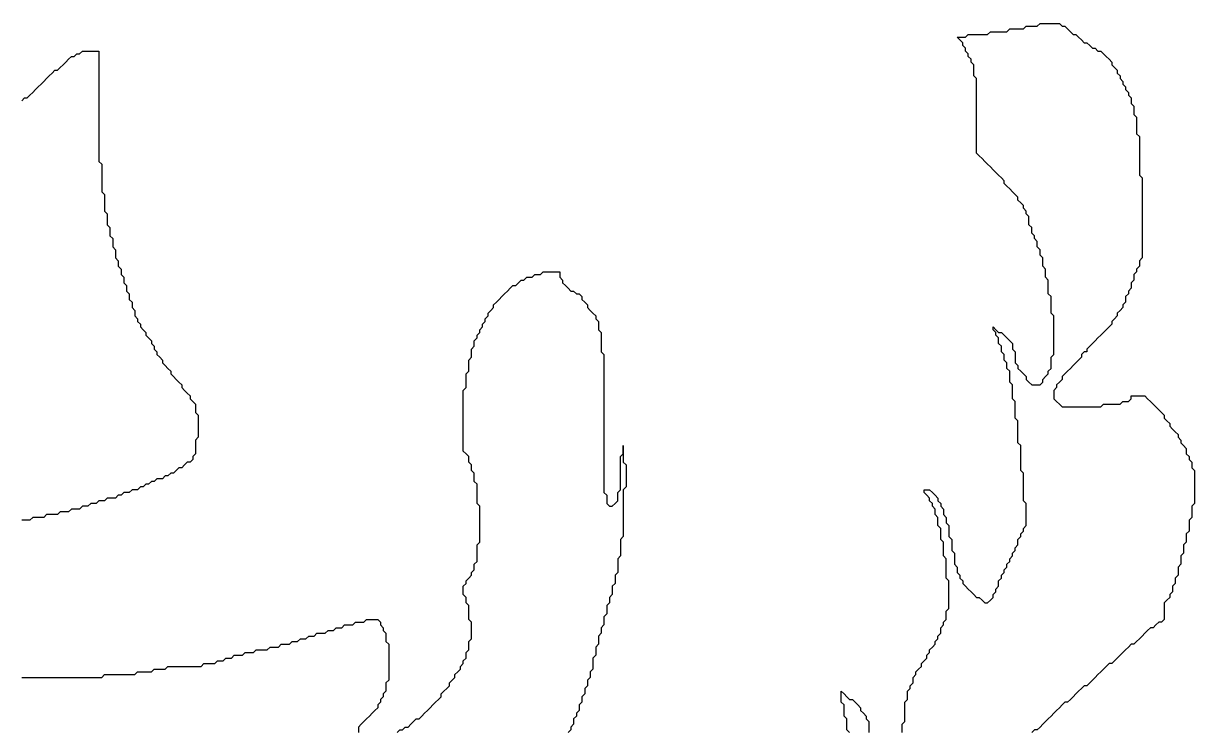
# Model space of a CAD drawing. Extents: x -0.87 to 0.87, y -0.9 to 0.9.
# Drawn here: x -0.048 to 0.548, y -0.539 to -0.177 of the extents above; entities that cross this region are included whole.
import ezdxf

# ---------------------------------------------------------------- set-up
doc = ezdxf.new("R2010")
doc.units = 0

msp = doc.modelspace()

# ---------------------------------------------------------------- linework, layer by layer
for points in [[(0.399375, -0.538594), (0.399375, -0.537187), (0.399375, -0.535781), (0.399375, -0.534375), (0.400781, -0.532969), (0.400781, -0.531562), (0.400781, -0.530156), (0.400781, -0.52875), (0.400781, -0.527344), (0.400781, -0.525937), (0.400781, -0.524531), (0.400781, -0.523125), (0.402187, -0.521719), (0.402187, -0.520312), (0.402187, -0.518906), (0.402187, -0.5175), (0.403594, -0.516094), (0.403594, -0.514687), (0.405, -0.513281), (0.405, -0.511875), (0.405, -0.510469), (0.406406, -0.509062), (0.406406, -0.507656), (0.407812, -0.50625), (0.409219, -0.504844), (0.409219, -0.503437), (0.410625, -0.502031), (0.412031, -0.500625), (0.412031, -0.499219), (0.413437, -0.497812), (0.413437, -0.496406), (0.414844, -0.495), (0.41625, -0.493594), (0.41625, -0.492188), (0.417656, -0.490781), (0.417656, -0.489375), (0.419063, -0.487969), (0.419063, -0.486563), (0.419063, -0.485156), (0.420469, -0.48375), (0.420469, -0.482344), (0.421875, -0.480937), (0.421875, -0.479531), (0.421875, -0.478125), (0.421875, -0.476719), (0.423281, -0.475312), (0.423281, -0.473906), (0.423281, -0.4725), (0.423281, -0.471094), (0.423281, -0.469687), (0.423281, -0.468281), (0.423281, -0.466875), (0.423281, -0.465469), (0.423281, -0.464062), (0.423281, -0.462656), (0.423281, -0.46125), (0.421875, -0.459844), (0.421875, -0.458437), (0.421875, -0.457031), (0.421875, -0.455625), (0.421875, -0.454219), (0.421875, -0.452813), (0.421875, -0.451406), (0.421875, -0.45), (0.420469, -0.448594), (0.420469, -0.447187), (0.420469, -0.445781), (0.420469, -0.444375), (0.420469, -0.442969), (0.420469, -0.441562), (0.419063, -0.440156), (0.419063, -0.43875), (0.419063, -0.437344), (0.419063, -0.435937), (0.419063, -0.434531), (0.417656, -0.433125), (0.417656, -0.431719), (0.417656, -0.430312), (0.417656, -0.428906), (0.41625, -0.4275), (0.41625, -0.426094), (0.41625, -0.424687), (0.414844, -0.423281), (0.414844, -0.421875), (0.413437, -0.420469), (0.413437, -0.419063), (0.412031, -0.417656), (0.410625, -0.41625), (0.410625, -0.414844), (0.412031, -0.414844), (0.413437, -0.414844), (0.414844, -0.41625), (0.41625, -0.417656), (0.417656, -0.419063), (0.417656, -0.420469), (0.419063, -0.421875), (0.419063, -0.423281), (0.420469, -0.424687), (0.420469, -0.426094), (0.420469, -0.4275), (0.421875, -0.428906), (0.421875, -0.430312), (0.421875, -0.431719), (0.423281, -0.433125), (0.423281, -0.434531), (0.423281, -0.435937), (0.423281, -0.437344), (0.423281, -0.43875), (0.424687, -0.440156), (0.424687, -0.441562), (0.424687, -0.442969), (0.424687, -0.444375), (0.424687, -0.445781), (0.426094, -0.447187), (0.426094, -0.448594), (0.426094, -0.45), (0.426094, -0.451406), (0.426094, -0.452813), (0.4275, -0.454219), (0.4275, -0.455625), (0.4275, -0.457031), (0.428906, -0.458437), (0.428906, -0.459844), (0.430312, -0.46125), (0.430312, -0.462656), (0.431719, -0.464062), (0.433125, -0.465469), (0.434531, -0.466875), (0.435937, -0.468281), (0.437344, -0.469687), (0.43875, -0.469687), (0.440156, -0.471094), (0.441562, -0.4725), (0.442969, -0.4725), (0.444375, -0.471094), (0.445781, -0.469687), (0.445781, -0.468281), (0.447187, -0.466875), (0.447187, -0.465469), (0.448594, -0.464062), (0.448594, -0.462656), (0.448594, -0.46125), (0.45, -0.459844), (0.45, -0.458437), (0.451406, -0.457031), (0.451406, -0.455625), (0.452813, -0.454219), (0.452813, -0.452813), (0.454219, -0.451406), (0.454219, -0.45), (0.455625, -0.448594), (0.455625, -0.447187), (0.457031, -0.445781), (0.457031, -0.444375), (0.458437, -0.442969), (0.458437, -0.441562), (0.458437, -0.440156), (0.459844, -0.43875), (0.459844, -0.437344), (0.46125, -0.435937), (0.46125, -0.434531), (0.462656, -0.433125), (0.462656, -0.431719), (0.462656, -0.430312), (0.462656, -0.428906), (0.462656, -0.4275), (0.462656, -0.426094), (0.462656, -0.424687), (0.462656, -0.423281), (0.462656, -0.421875), (0.46125, -0.420469), (0.46125, -0.419063), (0.46125, -0.417656), (0.46125, -0.41625), (0.46125, -0.414844), (0.46125, -0.413437), (0.46125, -0.412031), (0.46125, -0.410625), (0.46125, -0.409219), (0.46125, -0.407812), (0.46125, -0.406406), (0.459844, -0.405), (0.459844, -0.403594), (0.459844, -0.402187), (0.459844, -0.400781), (0.459844, -0.399375), (0.459844, -0.397969), (0.459844, -0.396562), (0.459844, -0.395156), (0.459844, -0.39375), (0.459844, -0.392344), (0.458437, -0.390937), (0.458437, -0.389531), (0.458437, -0.388125), (0.458437, -0.386719), (0.458437, -0.385313), (0.458437, -0.383906), (0.458437, -0.3825), (0.458437, -0.381094), (0.458437, -0.379688), (0.457031, -0.378281), (0.457031, -0.376875), (0.457031, -0.375469), (0.457031, -0.374062), (0.457031, -0.372656), (0.457031, -0.37125), (0.457031, -0.369844), (0.455625, -0.368437), (0.455625, -0.367031), (0.455625, -0.365625), (0.455625, -0.364219), (0.455625, -0.362812), (0.455625, -0.361406), (0.454219, -0.36), (0.454219, -0.358594), (0.454219, -0.357187), (0.454219, -0.355781), (0.454219, -0.354375), (0.452813, -0.352969), (0.452813, -0.351562), (0.452813, -0.350156), (0.451406, -0.34875), (0.451406, -0.347344), (0.451406, -0.345938), (0.45, -0.344531), (0.45, -0.343125), (0.45, -0.341719), (0.448594, -0.340312), (0.448594, -0.338906), (0.448594, -0.3375), (0.447187, -0.336094), (0.447187, -0.334687), (0.445781, -0.333281), (0.445781, -0.331875), (0.447187, -0.333281), (0.448594, -0.334687), (0.45, -0.334687), (0.451406, -0.336094), (0.452813, -0.3375), (0.454219, -0.338906), (0.455625, -0.340312), (0.455625, -0.341719), (0.455625, -0.343125), (0.457031, -0.344531), (0.457031, -0.345938), (0.457031, -0.347344), (0.457031, -0.34875), (0.457031, -0.350156), (0.458437, -0.351562), (0.458437, -0.352969), (0.459844, -0.354375), (0.46125, -0.355781), (0.462656, -0.357187), (0.462656, -0.358594), (0.464062, -0.36), (0.465469, -0.361406), (0.466875, -0.361406), (0.468281, -0.361406), (0.469687, -0.361406), (0.471094, -0.36), (0.471094, -0.358594), (0.4725, -0.357187), (0.473906, -0.355781), (0.473906, -0.354375), (0.475312, -0.352969), (0.475312, -0.351562), (0.475312, -0.350156), (0.475312, -0.34875), (0.475312, -0.347344), (0.476719, -0.345938), (0.476719, -0.344531), (0.476719, -0.343125), (0.476719, -0.341719), (0.476719, -0.340312), (0.476719, -0.338906), (0.476719, -0.3375), (0.476719, -0.336094), (0.476719, -0.334687), (0.476719, -0.333281), (0.476719, -0.331875), (0.476719, -0.330469), (0.476719, -0.329062), (0.476719, -0.327656), (0.476719, -0.32625), (0.475312, -0.324844), (0.475312, -0.323437), (0.475312, -0.322031), (0.475312, -0.320625), (0.475312, -0.319219), (0.475312, -0.317812), (0.475312, -0.316406), (0.473906, -0.315), (0.473906, -0.313594), (0.473906, -0.312188), (0.473906, -0.310781), (0.473906, -0.309375), (0.473906, -0.307969), (0.4725, -0.306563), (0.4725, -0.305156), (0.4725, -0.30375), (0.4725, -0.302344), (0.471094, -0.300937), (0.471094, -0.299531), (0.471094, -0.298125), (0.471094, -0.296719), (0.469687, -0.295312), (0.469687, -0.293906), (0.469687, -0.2925), (0.468281, -0.291094), (0.468281, -0.289687), (0.468281, -0.288281), (0.466875, -0.286875), (0.466875, -0.285469), (0.465469, -0.284062), (0.465469, -0.282656), (0.465469, -0.28125), (0.464062, -0.279844), (0.464062, -0.278438), (0.464062, -0.277031), (0.464062, -0.275625), (0.462656, -0.274219), (0.462656, -0.272813), (0.46125, -0.271406), (0.46125, -0.27), (0.459844, -0.268594), (0.458437, -0.267187), (0.458437, -0.265781), (0.457031, -0.264375), (0.455625, -0.262969), (0.454219, -0.261562), (0.452813, -0.260156), (0.451406, -0.25875), (0.451406, -0.257344), (0.45, -0.255937), (0.448594, -0.254531), (0.447187, -0.253125), (0.445781, -0.251719), (0.444375, -0.250312), (0.442969, -0.248906), (0.441562, -0.2475), (0.440156, -0.246094), (0.43875, -0.244688), (0.437344, -0.243281), (0.437344, -0.241875), (0.437344, -0.240469), (0.437344, -0.239062), (0.437344, -0.237656), (0.437344, -0.23625), (0.437344, -0.234844), (0.437344, -0.233437), (0.437344, -0.232031), (0.437344, -0.230625), (0.437344, -0.229219), (0.437344, -0.227813), (0.437344, -0.226406), (0.437344, -0.225), (0.437344, -0.223594), (0.437344, -0.222187), (0.437344, -0.220781), (0.437344, -0.219375), (0.437344, -0.217969), (0.437344, -0.216562), (0.437344, -0.215156), (0.437344, -0.21375), (0.437344, -0.212344), (0.437344, -0.210938), (0.437344, -0.209531), (0.437344, -0.208125), (0.437344, -0.206719), (0.437344, -0.205312), (0.435937, -0.203906), (0.435937, -0.2025), (0.435937, -0.201094), (0.435937, -0.199687), (0.435937, -0.198281), (0.434531, -0.196875), (0.434531, -0.195469), (0.433125, -0.194062), (0.433125, -0.192656), (0.431719, -0.19125), (0.431719, -0.189844), (0.430312, -0.188437), (0.430312, -0.187031), (0.428906, -0.185625), (0.4275, -0.184219), (0.428906, -0.184219), (0.430312, -0.184219), (0.431719, -0.184219), (0.433125, -0.182812), (0.434531, -0.182812), (0.435937, -0.182812), (0.437344, -0.182812), (0.43875, -0.182812), (0.440156, -0.182812), (0.441562, -0.182812), (0.442969, -0.182812), (0.444375, -0.181406), (0.445781, -0.181406), (0.447187, -0.181406), (0.448594, -0.181406), (0.45, -0.181406), (0.451406, -0.181406), (0.452813, -0.181406), (0.454219, -0.18), (0.455625, -0.18), (0.457031, -0.18), (0.458437, -0.18), (0.459844, -0.18), (0.46125, -0.18), (0.462656, -0.178594), (0.464062, -0.178594), (0.465469, -0.178594), (0.466875, -0.178594), (0.468281, -0.178594), (0.469687, -0.177187), (0.471094, -0.177187), (0.4725, -0.177187), (0.473906, -0.177187), (0.475312, -0.177187), (0.476719, -0.177187), (0.478125, -0.177187), (0.479531, -0.177187), (0.480937, -0.178594), (0.482344, -0.178594), (0.48375, -0.18), (0.485156, -0.181406), (0.486563, -0.182812), (0.487969, -0.182812), (0.489375, -0.184219), (0.490781, -0.185625), (0.492188, -0.187031), (0.493594, -0.187031), (0.495, -0.188437), (0.496406, -0.189844), (0.497812, -0.189844), (0.499219, -0.19125), (0.500625, -0.19125), (0.502031, -0.192656), (0.503437, -0.194062), (0.504844, -0.195469), (0.50625, -0.196875), (0.50625, -0.198281), (0.507656, -0.199687), (0.509062, -0.201094), (0.509062, -0.2025), (0.510469, -0.203906), (0.510469, -0.205312), (0.511875, -0.206719), (0.511875, -0.208125), (0.513281, -0.209531), (0.513281, -0.210938), (0.514687, -0.212344), (0.514687, -0.21375), (0.516094, -0.215156), (0.516094, -0.216562), (0.516094, -0.217969), (0.5175, -0.219375), (0.5175, -0.220781), (0.5175, -0.222187), (0.5175, -0.223594), (0.518906, -0.225), (0.518906, -0.226406), (0.518906, -0.227813), (0.518906, -0.229219), (0.518906, -0.230625), (0.518906, -0.232031), (0.518906, -0.233437), (0.520312, -0.234844), (0.520312, -0.23625), (0.520312, -0.237656), (0.520312, -0.239062), (0.520312, -0.240469), (0.520312, -0.241875), (0.520312, -0.243281), (0.520312, -0.244688), (0.520312, -0.246094), (0.520312, -0.2475), (0.520312, -0.248906), (0.520312, -0.250312), (0.520312, -0.251719), (0.520312, -0.253125), (0.520312, -0.254531), (0.521719, -0.255937), (0.521719, -0.257344), (0.521719, -0.25875), (0.521719, -0.260156), (0.521719, -0.261562), (0.521719, -0.262969), (0.521719, -0.264375), (0.521719, -0.265781), (0.521719, -0.267187), (0.521719, -0.268594), (0.521719, -0.27), (0.521719, -0.271406), (0.521719, -0.272813), (0.521719, -0.274219), (0.521719, -0.275625), (0.521719, -0.277031), (0.521719, -0.278438), (0.521719, -0.279844), (0.521719, -0.28125), (0.521719, -0.282656), (0.521719, -0.284062), (0.521719, -0.285469), (0.521719, -0.286875), (0.521719, -0.288281), (0.521719, -0.289687), (0.521719, -0.291094), (0.521719, -0.2925), (0.521719, -0.293906), (0.521719, -0.295312), (0.521719, -0.296719), (0.520312, -0.298125), (0.520312, -0.299531), (0.520312, -0.300937), (0.518906, -0.302344), (0.518906, -0.30375), (0.5175, -0.305156), (0.5175, -0.306563), (0.5175, -0.307969), (0.516094, -0.309375), (0.516094, -0.310781), (0.516094, -0.312188), (0.514687, -0.313594), (0.514687, -0.315), (0.513281, -0.316406), (0.513281, -0.317812), (0.513281, -0.319219), (0.511875, -0.320625), (0.511875, -0.322031), (0.510469, -0.323437), (0.509062, -0.324844), (0.509062, -0.32625), (0.507656, -0.327656), (0.50625, -0.329062), (0.50625, -0.330469), (0.504844, -0.331875), (0.503437, -0.333281), (0.502031, -0.334687), (0.500625, -0.336094), (0.499219, -0.3375), (0.497812, -0.338906), (0.496406, -0.340312), (0.495, -0.341719), (0.493594, -0.343125), (0.493594, -0.344531), (0.492188, -0.344531), (0.490781, -0.345938), (0.490781, -0.347344), (0.489375, -0.34875), (0.487969, -0.350156), (0.486563, -0.351562), (0.485156, -0.352969), (0.48375, -0.354375), (0.482344, -0.355781), (0.480937, -0.357187), (0.480937, -0.358594), (0.479531, -0.36), (0.478125, -0.361406), (0.478125, -0.362812), (0.476719, -0.364219), (0.476719, -0.365625), (0.476719, -0.367031), (0.476719, -0.368437), (0.478125, -0.369844), (0.479531, -0.37125), (0.480937, -0.372656), (0.482344, -0.372656), (0.48375, -0.372656), (0.485156, -0.372656), (0.486563, -0.372656), (0.487969, -0.372656), (0.489375, -0.372656), (0.490781, -0.372656), (0.492188, -0.372656), (0.493594, -0.372656), (0.495, -0.372656), (0.496406, -0.372656), (0.497812, -0.372656), (0.499219, -0.372656), (0.500625, -0.372656), (0.502031, -0.37125), (0.503437, -0.37125), (0.504844, -0.37125), (0.50625, -0.37125), (0.507656, -0.37125), (0.509062, -0.37125), (0.510469, -0.37125), (0.511875, -0.369844), (0.513281, -0.369844), (0.514687, -0.369844), (0.516094, -0.368437), (0.516094, -0.367031), (0.5175, -0.367031), (0.518906, -0.367031), (0.520312, -0.367031), (0.521719, -0.367031), (0.523125, -0.367031), (0.524531, -0.368437), (0.525937, -0.369844), (0.527344, -0.37125), (0.52875, -0.372656), (0.530156, -0.374062), (0.531562, -0.375469), (0.532969, -0.376875), (0.532969, -0.378281), (0.534375, -0.379688), (0.535781, -0.381094), (0.535781, -0.3825), (0.537187, -0.383906), (0.538594, -0.385313), (0.54, -0.386719), (0.54, -0.388125), (0.541406, -0.389531), (0.541406, -0.390937), (0.542813, -0.392344), (0.544219, -0.39375), (0.544219, -0.395156), (0.544219, -0.396562), (0.545625, -0.397969), (0.545625, -0.399375), (0.547031, -0.400781), (0.547031, -0.402187), (0.547031, -0.403594), (0.548438, -0.405), (0.548438, -0.406406), (0.548438, -0.407812), (0.548438, -0.409219), (0.548438, -0.410625), (0.548438, -0.412031), (0.548438, -0.413437), (0.548438, -0.414844), (0.548438, -0.41625), (0.548438, -0.417656), (0.548438, -0.419063), (0.548438, -0.420469), (0.548438, -0.421875), (0.547031, -0.423281), (0.547031, -0.424687), (0.547031, -0.426094), (0.547031, -0.4275), (0.547031, -0.428906), (0.545625, -0.430312), (0.545625, -0.431719), (0.545625, -0.433125), (0.545625, -0.434531), (0.545625, -0.435937), (0.544219, -0.437344), (0.544219, -0.43875), (0.544219, -0.440156), (0.544219, -0.441562), (0.542813, -0.442969), (0.542813, -0.444375), (0.542813, -0.445781), (0.542813, -0.447187), (0.541406, -0.448594), (0.541406, -0.45), (0.541406, -0.451406), (0.541406, -0.452813), (0.54, -0.454219), (0.54, -0.455625), (0.54, -0.457031), (0.54, -0.458437), (0.538594, -0.459844), (0.538594, -0.46125), (0.538594, -0.462656), (0.537187, -0.464062), (0.537187, -0.465469), (0.537187, -0.466875), (0.535781, -0.468281), (0.535781, -0.469687), (0.534375, -0.471094), (0.532969, -0.4725), (0.532969, -0.473906), (0.532969, -0.475312), (0.532969, -0.476719), (0.532969, -0.478125), (0.532969, -0.479531), (0.532969, -0.480937), (0.531562, -0.482344), (0.530156, -0.482344), (0.52875, -0.48375), (0.527344, -0.485156), (0.525937, -0.485156), (0.524531, -0.486563), (0.523125, -0.487969), (0.521719, -0.489375), (0.520312, -0.490781), (0.518906, -0.492188), (0.5175, -0.493594), (0.516094, -0.493594), (0.514687, -0.495), (0.513281, -0.496406), (0.511875, -0.497812), (0.510469, -0.499219), (0.509062, -0.500625), (0.507656, -0.502031), (0.50625, -0.503437), (0.504844, -0.503437), (0.503437, -0.504844), (0.502031, -0.50625), (0.500625, -0.507656), (0.499219, -0.509062), (0.497812, -0.510469), (0.496406, -0.511875), (0.495, -0.513281), (0.493594, -0.514687), (0.492188, -0.514687), (0.490781, -0.516094), (0.489375, -0.5175), (0.487969, -0.518906), (0.486563, -0.520312), (0.485156, -0.521719), (0.48375, -0.523125), (0.482344, -0.523125), (0.480937, -0.524531), (0.479531, -0.525937), (0.478125, -0.527344), (0.476719, -0.52875), (0.475312, -0.530156), (0.473906, -0.531562), (0.4725, -0.532969), (0.471094, -0.534375), (0.469687, -0.535781), (0.468281, -0.537187), (0.466875, -0.537187), (0.465469, -0.538594)], [(-0.049219, -0.216562), (-0.047813, -0.215156), (-0.046406, -0.215156), (-0.045, -0.21375), (-0.043594, -0.212344), (-0.042187, -0.210938), (-0.040781, -0.209531), (-0.039375, -0.208125), (-0.037969, -0.206719), (-0.036562, -0.205312), (-0.035156, -0.203906), (-0.03375, -0.2025), (-0.032344, -0.201094), (-0.030937, -0.201094), (-0.029531, -0.199687), (-0.028125, -0.198281), (-0.026719, -0.196875), (-0.025312, -0.195469), (-0.023906, -0.194062), (-0.0225, -0.194062), (-0.021094, -0.192656), (-0.019688, -0.192656), (-0.018281, -0.19125), (-0.016875, -0.19125), (-0.015469, -0.19125), (-0.014062, -0.19125), (-0.012656, -0.19125), (-0.01125, -0.19125), (-0.009844, -0.19125), (-0.009844, -0.192656), (-0.009844, -0.194062), (-0.009844, -0.195469), (-0.009844, -0.196875), (-0.009844, -0.198281), (-0.009844, -0.199687), (-0.009844, -0.201094), (-0.009844, -0.2025), (-0.009844, -0.203906), (-0.009844, -0.205312), (-0.009844, -0.206719), (-0.009844, -0.208125), (-0.009844, -0.209531), (-0.009844, -0.210938), (-0.009844, -0.212344), (-0.009844, -0.21375), (-0.009844, -0.215156), (-0.009844, -0.216562), (-0.009844, -0.217969), (-0.009844, -0.219375), (-0.009844, -0.220781), (-0.009844, -0.222187), (-0.009844, -0.223594), (-0.009844, -0.225), (-0.009844, -0.226406), (-0.009844, -0.227813), (-0.009844, -0.229219), (-0.009844, -0.230625), (-0.009844, -0.232031), (-0.009844, -0.233437), (-0.009844, -0.234844), (-0.009844, -0.23625), (-0.009844, -0.237656), (-0.009844, -0.239062), (-0.009844, -0.240469), (-0.009844, -0.241875), (-0.009844, -0.243281), (-0.009844, -0.244688), (-0.009844, -0.246094), (-0.009844, -0.2475), (-0.008438, -0.248906), (-0.008438, -0.250312), (-0.008438, -0.251719), (-0.008438, -0.253125), (-0.008438, -0.254531), (-0.008438, -0.255937), (-0.008438, -0.257344), (-0.008438, -0.25875), (-0.008438, -0.260156), (-0.008438, -0.261562), (-0.008438, -0.262969), (-0.007031, -0.264375), (-0.007031, -0.265781), (-0.007031, -0.267187), (-0.007031, -0.268594), (-0.007031, -0.27), (-0.007031, -0.271406), (-0.007031, -0.272813), (-0.005625, -0.274219), (-0.005625, -0.275625), (-0.005625, -0.277031), (-0.005625, -0.278438), (-0.005625, -0.279844), (-0.004219, -0.28125), (-0.004219, -0.282656), (-0.004219, -0.284062), (-0.004219, -0.285469), (-0.002812, -0.286875), (-0.002812, -0.288281), (-0.002812, -0.289687), (-0.002812, -0.291094), (-0.001406, -0.2925), (-0.001406, -0.293906), (-0.001406, -0.295312), (-0.001406, -0.296719), (0, -0.298125), (0, -0.299531), (0, -0.300937), (0.001406, -0.302344), (0.001406, -0.30375), (0.001406, -0.305156), (0.002812, -0.306563), (0.002812, -0.307969), (0.002812, -0.309375), (0.004219, -0.310781), (0.004219, -0.312188), (0.004219, -0.313594), (0.005625, -0.315), (0.005625, -0.316406), (0.005625, -0.317812), (0.007031, -0.319219), (0.007031, -0.320625), (0.007031, -0.322031), (0.008438, -0.323437), (0.008438, -0.324844), (0.008438, -0.32625), (0.009844, -0.327656), (0.009844, -0.329062), (0.01125, -0.330469), (0.01125, -0.331875), (0.012656, -0.333281), (0.014062, -0.334687), (0.014062, -0.336094), (0.015469, -0.3375), (0.016875, -0.338906), (0.016875, -0.340312), (0.018281, -0.341719), (0.018281, -0.343125), (0.019688, -0.344531), (0.019688, -0.345938), (0.021094, -0.347344), (0.0225, -0.34875), (0.0225, -0.350156), (0.023906, -0.351562), (0.025312, -0.352969), (0.026719, -0.354375), (0.026719, -0.355781), (0.028125, -0.357187), (0.029531, -0.358594), (0.030937, -0.36), (0.032344, -0.361406), (0.032344, -0.362812), (0.03375, -0.364219), (0.035156, -0.365625), (0.036562, -0.367031), (0.036562, -0.368437), (0.037969, -0.369844), (0.039375, -0.37125), (0.039375, -0.372656), (0.039375, -0.374062), (0.039375, -0.375469), (0.040781, -0.376875), (0.040781, -0.378281), (0.040781, -0.379688), (0.040781, -0.381094), (0.040781, -0.3825), (0.040781, -0.383906), (0.040781, -0.385313), (0.040781, -0.386719), (0.040781, -0.388125), (0.039375, -0.389531), (0.039375, -0.390937), (0.039375, -0.392344), (0.039375, -0.39375), (0.039375, -0.395156), (0.039375, -0.396562), (0.037969, -0.397969), (0.037969, -0.399375), (0.036562, -0.400781), (0.035156, -0.400781), (0.03375, -0.402187), (0.032344, -0.403594), (0.030937, -0.403594), (0.029531, -0.405), (0.028125, -0.406406), (0.026719, -0.406406), (0.025312, -0.407812), (0.023906, -0.407812), (0.0225, -0.409219), (0.021094, -0.409219), (0.019688, -0.409219), (0.018281, -0.410625), (0.016875, -0.410625), (0.015469, -0.412031), (0.014062, -0.412031), (0.012656, -0.413437), (0.01125, -0.413437), (0.009844, -0.414844), (0.008438, -0.414844), (0.007031, -0.414844), (0.005625, -0.41625), (0.004219, -0.41625), (0.002812, -0.41625), (0.001406, -0.417656), (0, -0.417656), (-0.001406, -0.419063), (-0.002812, -0.419063), (-0.004219, -0.419063), (-0.005625, -0.419063), (-0.007031, -0.420469), (-0.008438, -0.420469), (-0.009844, -0.420469), (-0.01125, -0.421875), (-0.012656, -0.421875), (-0.014062, -0.421875), (-0.015469, -0.423281), (-0.016875, -0.423281), (-0.018281, -0.423281), (-0.019688, -0.424687), (-0.021094, -0.424687), (-0.0225, -0.424687), (-0.023906, -0.424687), (-0.025312, -0.426094), (-0.026719, -0.426094), (-0.028125, -0.426094), (-0.029531, -0.426094), (-0.030937, -0.4275), (-0.032344, -0.4275), (-0.03375, -0.4275), (-0.035156, -0.4275), (-0.036562, -0.4275), (-0.037969, -0.428906), (-0.039375, -0.428906), (-0.040781, -0.428906), (-0.042187, -0.428906), (-0.043594, -0.428906), (-0.045, -0.430312), (-0.046406, -0.430312), (-0.047813, -0.430312), (-0.049219, -0.430312)], [(0.142031, -0.538594), (0.143437, -0.537187), (0.144844, -0.537187), (0.14625, -0.535781), (0.147656, -0.535781), (0.149062, -0.534375), (0.150469, -0.532969), (0.151875, -0.531562), (0.153281, -0.531562), (0.154688, -0.530156), (0.156094, -0.52875), (0.1575, -0.527344), (0.158906, -0.525937), (0.160312, -0.524531), (0.161719, -0.523125), (0.163125, -0.521719), (0.164531, -0.520312), (0.164531, -0.518906), (0.165937, -0.5175), (0.167344, -0.516094), (0.16875, -0.514687), (0.16875, -0.513281), (0.170156, -0.511875), (0.171563, -0.510469), (0.171563, -0.509062), (0.172969, -0.507656), (0.174375, -0.50625), (0.174375, -0.504844), (0.175781, -0.503437), (0.175781, -0.502031), (0.177187, -0.500625), (0.177187, -0.499219), (0.177187, -0.497812), (0.178594, -0.496406), (0.178594, -0.495), (0.178594, -0.493594), (0.178594, -0.492188), (0.18, -0.490781), (0.18, -0.489375), (0.18, -0.487969), (0.18, -0.486563), (0.18, -0.485156), (0.18, -0.48375), (0.18, -0.482344), (0.178594, -0.480937), (0.178594, -0.479531), (0.178594, -0.478125), (0.178594, -0.476719), (0.178594, -0.475312), (0.178594, -0.473906), (0.177187, -0.4725), (0.177187, -0.471094), (0.177187, -0.469687), (0.175781, -0.468281), (0.175781, -0.466875), (0.175781, -0.465469), (0.175781, -0.464062), (0.177187, -0.462656), (0.177187, -0.46125), (0.178594, -0.459844), (0.18, -0.458437), (0.18, -0.457031), (0.181406, -0.455625), (0.181406, -0.454219), (0.181406, -0.452813), (0.182812, -0.451406), (0.182812, -0.45), (0.182812, -0.448594), (0.182812, -0.447187), (0.182812, -0.445781), (0.182812, -0.444375), (0.182812, -0.442969), (0.184219, -0.441562), (0.184219, -0.440156), (0.184219, -0.43875), (0.184219, -0.437344), (0.184219, -0.435937), (0.184219, -0.434531), (0.184219, -0.433125), (0.184219, -0.431719), (0.184219, -0.430312), (0.184219, -0.428906), (0.184219, -0.4275), (0.184219, -0.426094), (0.184219, -0.424687), (0.184219, -0.423281), (0.182812, -0.421875), (0.182812, -0.420469), (0.182812, -0.419063), (0.182812, -0.417656), (0.182812, -0.41625), (0.182812, -0.414844), (0.182812, -0.413437), (0.182812, -0.412031), (0.181406, -0.410625), (0.181406, -0.409219), (0.181406, -0.407812), (0.181406, -0.406406), (0.18, -0.405), (0.18, -0.403594), (0.18, -0.402187), (0.178594, -0.400781), (0.178594, -0.399375), (0.178594, -0.397969), (0.177187, -0.396562), (0.175781, -0.395156), (0.175781, -0.39375), (0.175781, -0.392344), (0.175781, -0.390937), (0.175781, -0.389531), (0.175781, -0.388125), (0.175781, -0.386719), (0.175781, -0.385313), (0.175781, -0.383906), (0.175781, -0.3825), (0.175781, -0.381094), (0.175781, -0.379688), (0.175781, -0.378281), (0.175781, -0.376875), (0.175781, -0.375469), (0.175781, -0.374062), (0.175781, -0.372656), (0.175781, -0.37125), (0.175781, -0.369844), (0.175781, -0.368437), (0.175781, -0.367031), (0.175781, -0.365625), (0.175781, -0.364219), (0.177187, -0.362812), (0.177187, -0.361406), (0.177187, -0.36), (0.177187, -0.358594), (0.177187, -0.357187), (0.177187, -0.355781), (0.178594, -0.354375), (0.178594, -0.352969), (0.178594, -0.351562), (0.178594, -0.350156), (0.178594, -0.34875), (0.18, -0.347344), (0.18, -0.345938), (0.18, -0.344531), (0.18, -0.343125), (0.181406, -0.341719), (0.181406, -0.340312), (0.181406, -0.338906), (0.182812, -0.3375), (0.182812, -0.336094), (0.184219, -0.334687), (0.184219, -0.333281), (0.185625, -0.331875), (0.185625, -0.330469), (0.187031, -0.329062), (0.187031, -0.327656), (0.188437, -0.32625), (0.188437, -0.324844), (0.189844, -0.323437), (0.19125, -0.322031), (0.19125, -0.320625), (0.192656, -0.319219), (0.194062, -0.317812), (0.195469, -0.316406), (0.196875, -0.315), (0.198281, -0.313594), (0.199687, -0.312188), (0.201094, -0.310781), (0.2025, -0.310781), (0.203906, -0.309375), (0.205312, -0.307969), (0.206719, -0.307969), (0.208125, -0.306563), (0.209531, -0.306563), (0.210938, -0.306563), (0.212344, -0.305156), (0.21375, -0.305156), (0.215156, -0.305156), (0.216562, -0.30375), (0.217969, -0.30375), (0.219375, -0.30375), (0.220781, -0.30375), (0.222187, -0.30375), (0.223594, -0.30375), (0.225, -0.30375), (0.225, -0.305156), (0.225, -0.306563), (0.226406, -0.307969), (0.226406, -0.309375), (0.227813, -0.310781), (0.229219, -0.312188), (0.230625, -0.313594), (0.232031, -0.313594), (0.233437, -0.315), (0.234844, -0.315), (0.23625, -0.316406), (0.23625, -0.317812), (0.237656, -0.319219), (0.239062, -0.320625), (0.239062, -0.322031), (0.240469, -0.323437), (0.241875, -0.324844), (0.243281, -0.32625), (0.243281, -0.327656), (0.244688, -0.329062), (0.244688, -0.330469), (0.244688, -0.331875), (0.244688, -0.333281), (0.246094, -0.334687), (0.246094, -0.336094), (0.246094, -0.3375), (0.246094, -0.338906), (0.246094, -0.340312), (0.246094, -0.341719), (0.246094, -0.343125), (0.246094, -0.344531), (0.2475, -0.345938), (0.2475, -0.347344), (0.2475, -0.34875), (0.2475, -0.350156), (0.2475, -0.351562), (0.2475, -0.352969), (0.2475, -0.354375), (0.2475, -0.355781), (0.2475, -0.357187), (0.2475, -0.358594), (0.2475, -0.36), (0.2475, -0.361406), (0.2475, -0.362812), (0.2475, -0.364219), (0.2475, -0.365625), (0.2475, -0.367031), (0.2475, -0.368437), (0.2475, -0.369844), (0.2475, -0.37125), (0.2475, -0.372656), (0.2475, -0.374062), (0.2475, -0.375469), (0.2475, -0.376875), (0.2475, -0.378281), (0.2475, -0.379688), (0.2475, -0.381094), (0.2475, -0.3825), (0.2475, -0.383906), (0.2475, -0.385313), (0.2475, -0.386719), (0.2475, -0.388125), (0.2475, -0.389531), (0.2475, -0.390937), (0.2475, -0.392344), (0.2475, -0.39375), (0.2475, -0.395156), (0.2475, -0.396562), (0.2475, -0.397969), (0.2475, -0.399375), (0.2475, -0.400781), (0.2475, -0.402187), (0.2475, -0.403594), (0.2475, -0.405), (0.2475, -0.406406), (0.2475, -0.407812), (0.2475, -0.409219), (0.2475, -0.410625), (0.2475, -0.412031), (0.2475, -0.413437), (0.2475, -0.414844), (0.2475, -0.41625), (0.248906, -0.417656), (0.248906, -0.419063), (0.248906, -0.420469), (0.248906, -0.421875), (0.250312, -0.423281), (0.251719, -0.423281), (0.253125, -0.421875), (0.254531, -0.420469), (0.254531, -0.419063), (0.254531, -0.417656), (0.254531, -0.41625), (0.255937, -0.414844), (0.255937, -0.413437), (0.255937, -0.412031), (0.255937, -0.410625), (0.255937, -0.409219), (0.255937, -0.407812), (0.255937, -0.406406), (0.255937, -0.405), (0.255937, -0.403594), (0.255937, -0.402187), (0.255937, -0.400781), (0.255937, -0.399375), (0.255937, -0.397969), (0.257344, -0.396562), (0.257344, -0.395156), (0.257344, -0.39375), (0.257344, -0.392344), (0.257344, -0.39375), (0.257344, -0.395156), (0.257344, -0.396562), (0.257344, -0.397969), (0.257344, -0.399375), (0.257344, -0.400781), (0.25875, -0.402187), (0.25875, -0.403594), (0.25875, -0.405), (0.25875, -0.406406), (0.25875, -0.407812), (0.25875, -0.409219), (0.25875, -0.410625), (0.25875, -0.412031), (0.25875, -0.413437), (0.257344, -0.414844), (0.257344, -0.41625), (0.257344, -0.417656), (0.257344, -0.419063), (0.257344, -0.420469), (0.257344, -0.421875), (0.257344, -0.423281), (0.257344, -0.424687), (0.257344, -0.426094), (0.257344, -0.4275), (0.257344, -0.428906), (0.257344, -0.430312), (0.257344, -0.431719), (0.257344, -0.433125), (0.257344, -0.434531), (0.257344, -0.435937), (0.257344, -0.437344), (0.257344, -0.43875), (0.255937, -0.440156), (0.255937, -0.441562), (0.255937, -0.442969), (0.255937, -0.444375), (0.255937, -0.445781), (0.255937, -0.447187), (0.255937, -0.448594), (0.254531, -0.45), (0.254531, -0.451406), (0.254531, -0.452813), (0.254531, -0.454219), (0.254531, -0.455625), (0.254531, -0.457031), (0.253125, -0.458437), (0.253125, -0.459844), (0.253125, -0.46125), (0.253125, -0.462656), (0.251719, -0.464062), (0.251719, -0.465469), (0.251719, -0.466875), (0.251719, -0.468281), (0.250312, -0.469687), (0.250312, -0.471094), (0.250312, -0.4725), (0.248906, -0.473906), (0.248906, -0.475312), (0.248906, -0.476719), (0.248906, -0.478125), (0.2475, -0.479531), (0.2475, -0.480937), (0.2475, -0.482344), (0.2475, -0.48375), (0.246094, -0.485156), (0.246094, -0.486563), (0.246094, -0.487969), (0.244688, -0.489375), (0.244688, -0.490781), (0.244688, -0.492188), (0.244688, -0.493594), (0.243281, -0.495), (0.243281, -0.496406), (0.243281, -0.497812), (0.243281, -0.499219), (0.241875, -0.500625), (0.241875, -0.502031), (0.241875, -0.503437), (0.241875, -0.504844), (0.241875, -0.50625), (0.240469, -0.507656), (0.240469, -0.509062), (0.240469, -0.510469), (0.239062, -0.511875), (0.239062, -0.513281), (0.239062, -0.514687), (0.237656, -0.516094), (0.237656, -0.5175), (0.237656, -0.518906), (0.23625, -0.520312), (0.23625, -0.521719), (0.23625, -0.523125), (0.234844, -0.524531), (0.234844, -0.525937), (0.234844, -0.527344), (0.233437, -0.52875), (0.233437, -0.530156), (0.232031, -0.531562), (0.232031, -0.532969), (0.232031, -0.534375), (0.230625, -0.535781), (0.230625, -0.537187), (0.229219, -0.538594)], [(-0.049219, -0.510469), (-0.047813, -0.510469), (-0.046406, -0.510469), (-0.045, -0.510469), (-0.043594, -0.510469), (-0.042187, -0.510469), (-0.040781, -0.510469), (-0.039375, -0.510469), (-0.037969, -0.510469), (-0.036562, -0.510469), (-0.035156, -0.510469), (-0.03375, -0.510469), (-0.032344, -0.510469), (-0.030937, -0.510469), (-0.029531, -0.510469), (-0.028125, -0.510469), (-0.026719, -0.510469), (-0.025312, -0.510469), (-0.023906, -0.510469), (-0.0225, -0.510469), (-0.021094, -0.510469), (-0.019688, -0.510469), (-0.018281, -0.510469), (-0.016875, -0.510469), (-0.015469, -0.510469), (-0.014062, -0.510469), (-0.012656, -0.510469), (-0.01125, -0.510469), (-0.009844, -0.510469), (-0.008438, -0.510469), (-0.007031, -0.509062), (-0.005625, -0.509062), (-0.004219, -0.509062), (-0.002812, -0.509062), (-0.001406, -0.509062), (0, -0.509062), (0.001406, -0.509062), (0.002812, -0.509062), (0.004219, -0.509062), (0.005625, -0.509062), (0.007031, -0.509062), (0.008438, -0.509062), (0.009844, -0.507656), (0.01125, -0.507656), (0.012656, -0.507656), (0.014062, -0.507656), (0.015469, -0.507656), (0.016875, -0.507656), (0.018281, -0.50625), (0.019688, -0.50625), (0.021094, -0.50625), (0.0225, -0.50625), (0.023906, -0.50625), (0.025312, -0.504844), (0.026719, -0.504844), (0.028125, -0.504844), (0.029531, -0.504844), (0.030937, -0.504844), (0.032344, -0.504844), (0.03375, -0.504844), (0.035156, -0.504844), (0.036562, -0.504844), (0.037969, -0.504844), (0.039375, -0.504844), (0.040781, -0.504844), (0.042187, -0.504844), (0.043594, -0.503437), (0.045, -0.503437), (0.046406, -0.503437), (0.047813, -0.503437), (0.049219, -0.503437), (0.050625, -0.502031), (0.052031, -0.502031), (0.053437, -0.502031), (0.054844, -0.500625), (0.05625, -0.500625), (0.057656, -0.500625), (0.059062, -0.499219), (0.060469, -0.499219), (0.061875, -0.499219), (0.063281, -0.499219), (0.064687, -0.497812), (0.066094, -0.497812), (0.0675, -0.497812), (0.068906, -0.497812), (0.070312, -0.496406), (0.071719, -0.496406), (0.073125, -0.496406), (0.074531, -0.496406), (0.075937, -0.496406), (0.077344, -0.495), (0.07875, -0.495), (0.080156, -0.495), (0.081562, -0.495), (0.082969, -0.493594), (0.084375, -0.493594), (0.085781, -0.493594), (0.087188, -0.493594), (0.088594, -0.492188), (0.09, -0.492188), (0.091406, -0.492188), (0.092812, -0.490781), (0.094219, -0.490781), (0.095625, -0.490781), (0.097031, -0.489375), (0.098437, -0.489375), (0.099844, -0.489375), (0.10125, -0.487969), (0.102656, -0.487969), (0.104063, -0.487969), (0.105469, -0.487969), (0.106875, -0.486563), (0.108281, -0.486563), (0.109687, -0.486563), (0.111094, -0.485156), (0.1125, -0.485156), (0.113906, -0.485156), (0.115312, -0.48375), (0.116719, -0.48375), (0.118125, -0.48375), (0.119531, -0.48375), (0.120937, -0.482344), (0.122344, -0.482344), (0.12375, -0.482344), (0.125156, -0.482344), (0.126562, -0.480937), (0.127969, -0.480937), (0.129375, -0.480937), (0.130781, -0.480937), (0.132187, -0.480937), (0.133594, -0.482344), (0.133594, -0.48375), (0.135, -0.485156), (0.135, -0.486563), (0.136406, -0.487969), (0.136406, -0.489375), (0.136406, -0.490781), (0.136406, -0.492188), (0.137813, -0.493594), (0.137813, -0.495), (0.137813, -0.496406), (0.137813, -0.497812), (0.137813, -0.499219), (0.137813, -0.500625), (0.137813, -0.502031), (0.137813, -0.503437), (0.137813, -0.504844), (0.137813, -0.50625), (0.137813, -0.507656), (0.137813, -0.509062), (0.137813, -0.510469), (0.137813, -0.511875), (0.136406, -0.513281), (0.136406, -0.514687), (0.136406, -0.516094), (0.136406, -0.5175), (0.135, -0.518906), (0.135, -0.520312), (0.133594, -0.521719), (0.133594, -0.523125), (0.132187, -0.524531), (0.132187, -0.525937), (0.130781, -0.527344), (0.129375, -0.52875), (0.127969, -0.530156), (0.126562, -0.531562), (0.125156, -0.532969), (0.12375, -0.534375), (0.122344, -0.535781), (0.122344, -0.537187), (0.122344, -0.538594)], [(0.372656, -0.538594), (0.37125, -0.537187), (0.37125, -0.535781), (0.37125, -0.534375), (0.37125, -0.532969), (0.37125, -0.531562), (0.369844, -0.530156), (0.369844, -0.52875), (0.369844, -0.527344), (0.369844, -0.525937), (0.369844, -0.524531), (0.368437, -0.523125), (0.368437, -0.521719), (0.368437, -0.520312), (0.368437, -0.518906), (0.368437, -0.5175), (0.369844, -0.518906), (0.37125, -0.520312), (0.372656, -0.521719), (0.374062, -0.521719), (0.375469, -0.523125), (0.376875, -0.524531), (0.378281, -0.525937), (0.378281, -0.527344), (0.379688, -0.52875), (0.381094, -0.530156), (0.381094, -0.531562), (0.3825, -0.532969), (0.3825, -0.534375), (0.3825, -0.535781), (0.3825, -0.537187), (0.3825, -0.538594)]]:
    msp.add_lwpolyline(points)

doc.saveas('drawing.dxf')
